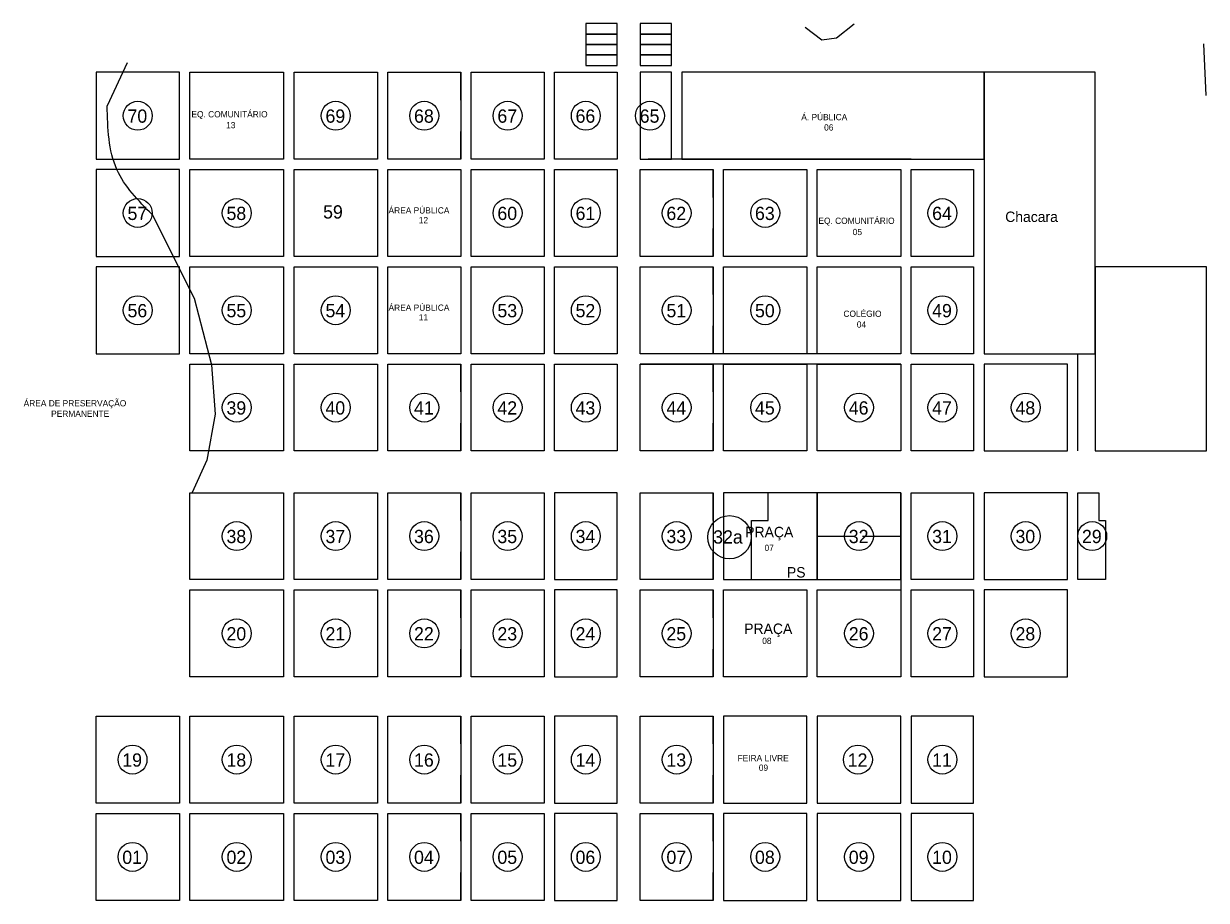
# Model space of a CAD drawing. Extents: x 1140139 to 1163904, y 18967063 to 18979615.
# Drawn here: x 1153310 to 1155013, y 18967063 to 18968325 of the extents above; entities that cross this region are included whole.
import ezdxf
from ezdxf.enums import TextEntityAlignment as Align

# ---------------------------------------------------------------- set-up
doc = ezdxf.new("R2010")
doc.units = 0
doc.header["$MEASUREMENT"] = 0
doc.layers.get('0').update_dxf_attribs({"linetype": 'CONTINUOUS'})
for name, color, linetype in [('LEVEL_2', 19, 'CONTINUOUS'), ('QUADRAS', 7, 'CONTINUOUS'), ('TEXT', 7, 'CONTINUOUS'), ('TEXT_QUADRA', 7, 'CONTINUOUS')]:
    doc.layers.add(name, color=color, linetype=linetype)
doc.styles.add('STYLE-CHAR_FAST_FONT_I_0', font='CHAR_FAST_FONT.shx', dxfattribs={"oblique": 15})

msp = doc.modelspace()

# ---------------------------------------------------------------- linework, layer by layer
for p, q in [((1154572.81, 18967849.855), (1154197.81, 18967849.855)), ((1154827.81, 18967709.855), (1154827.81, 18967849.855)), ((1154572.81, 18967834.855), (1154197.81, 18967834.855)), ((1154572.81, 18967649.855), (1154572.81, 18967399.855)), ((1154452.81, 18967587.355), (1154507.61, 18967587.355)), ((1154518.01, 18967587.355), (1154572.81, 18967587.355)), ((1154437.81, 18967509.855), (1154437.81, 18967399.855))]:
    msp.add_line(p, q)
for points in [[(1154164.496, 18968309.855), (1154164.496, 18968324.855), (1154119.496, 18968324.855), (1154119.496, 18968309.855)], [(1154242.81, 18968309.855), (1154242.81, 18968324.855), (1154197.81, 18968324.855), (1154197.81, 18968309.855)], [(1154164.496, 18968294.855), (1154164.496, 18968309.855), (1154119.496, 18968309.855), (1154119.496, 18968294.855)], [(1154242.81, 18968294.855), (1154242.81, 18968309.855), (1154197.81, 18968309.855), (1154197.81, 18968294.855)], [(1154164.496, 18968279.855), (1154164.496, 18968294.855), (1154119.496, 18968294.855), (1154119.496, 18968279.855)], [(1154242.81, 18968279.855), (1154242.81, 18968294.855), (1154197.81, 18968294.855), (1154197.81, 18968279.855)], [(1154164.496, 18968264.855), (1154164.496, 18968279.855), (1154119.496, 18968279.855), (1154119.496, 18968264.855)], [(1154242.81, 18968264.855), (1154242.81, 18968279.855), (1154197.81, 18968279.855), (1154197.81, 18968264.855)], [(1153549.496, 18968254.855), (1153684.496, 18968254.855), (1153684.496, 18968129.855), (1153549.496, 18968129.855)], [(1153834.496, 18968254.855), (1153939.496, 18968254.855), (1153939.496, 18968129.855), (1153834.496, 18968129.855)], [(1153939.496, 18968214.855), (1153939.496, 18968214.855), (1153939.496, 18968254.855), (1153939.496, 18968254.855)], [(1154074.496, 18968254.855), (1154164.496, 18968254.855), (1154164.496, 18968129.855), (1154074.496, 18968129.855)], [(1154197.81, 18968129.855), (1154242.81, 18968129.855), (1154242.81, 18968254.855), (1154197.81, 18968254.855)], [(1153939.496, 18968129.855), (1153939.496, 18968129.855), (1153939.496, 18968169.855), (1153939.496, 18968169.855)], [(1153549.496, 18968114.855), (1153684.496, 18968114.855), (1153684.496, 18967989.855), (1153549.496, 18967989.855)], [(1154197.81, 18968114.855), (1154302.81, 18968114.855), (1154302.81, 18967989.855), (1154197.81, 18967989.855)], [(1154302.81, 18968074.855), (1154302.81, 18968074.855), (1154302.81, 18968114.855), (1154302.81, 18968114.855)], [(1154302.81, 18967989.855), (1154302.81, 18967989.855), (1154302.81, 18968029.855), (1154302.81, 18968029.855)], [(1153549.496, 18967974.855), (1153684.496, 18967974.855), (1153684.496, 18967849.855), (1153549.496, 18967849.855)], [(1154197.81, 18967974.855), (1154302.81, 18967974.855), (1154302.81, 18967849.855), (1154197.81, 18967849.855)], [(1154302.81, 18967934.855), (1154302.81, 18967934.855), (1154302.81, 18967974.855), (1154302.81, 18967974.855)], [(1154302.81, 18967849.855), (1154302.81, 18967849.855), (1154302.81, 18967889.855), (1154302.81, 18967889.855)], [(1153549.496, 18967834.855), (1153684.496, 18967834.855), (1153684.496, 18967709.855), (1153549.496, 18967709.855)], [(1153834.496, 18967834.855), (1153939.496, 18967834.855), (1153939.496, 18967709.855), (1153834.496, 18967709.855)], [(1153939.496, 18967794.855), (1153939.496, 18967794.855), (1153939.496, 18967834.855), (1153939.496, 18967834.855)], [(1154197.81, 18967834.855), (1154302.81, 18967834.855), (1154302.81, 18967709.855), (1154197.81, 18967709.855)], [(1154302.81, 18967794.855), (1154302.81, 18967794.855), (1154302.81, 18967834.855), (1154302.81, 18967834.855)], [(1153939.496, 18967709.855), (1153939.496, 18967709.855), (1153939.496, 18967749.855), (1153939.496, 18967749.855)], [(1154302.81, 18967709.855), (1154302.81, 18967709.855), (1154302.81, 18967749.855), (1154302.81, 18967749.855)], [(1153549.496, 18967649.855), (1153684.496, 18967649.855), (1153684.496, 18967524.855), (1153549.496, 18967524.855)], [(1153834.496, 18967649.855), (1153939.496, 18967649.855), (1153939.496, 18967524.855), (1153834.496, 18967524.855)], [(1153939.496, 18967609.855), (1153939.496, 18967609.855), (1153939.496, 18967649.855), (1153939.496, 18967649.855)], [(1154197.81, 18967649.855), (1154302.81, 18967649.855), (1154302.81, 18967524.855), (1154197.81, 18967524.855)], [(1154302.81, 18967609.855), (1154302.81, 18967609.855), (1154302.81, 18967649.855), (1154302.81, 18967649.855)], [(1153939.496, 18967524.855), (1153939.496, 18967524.855), (1153939.496, 18967564.855), (1153939.496, 18967564.855)], [(1154302.81, 18967524.855), (1154302.81, 18967524.855), (1154302.81, 18967564.855), (1154302.81, 18967564.855)], [(1153549.496, 18967509.855), (1153684.496, 18967509.855), (1153684.496, 18967384.855), (1153549.496, 18967384.855)], [(1153834.496, 18967509.855), (1153939.496, 18967509.855), (1153939.496, 18967384.855), (1153834.496, 18967384.855)], [(1153939.496, 18967469.855), (1153939.496, 18967469.855), (1153939.496, 18967509.855), (1153939.496, 18967509.855)], [(1154197.81, 18967509.855), (1154302.81, 18967509.855), (1154302.81, 18967384.855), (1154197.81, 18967384.855)], [(1154302.81, 18967469.855), (1154302.81, 18967469.855), (1154302.81, 18967509.855), (1154302.81, 18967509.855)], [(1153939.496, 18967384.855), (1153939.496, 18967384.855), (1153939.496, 18967424.855), (1153939.496, 18967424.855)], [(1154302.81, 18967384.855), (1154302.81, 18967384.855), (1154302.81, 18967424.855), (1154302.81, 18967424.855)], [(1153414.496, 18967328.175), (1153534.496, 18967328.175), (1153534.496, 18967203.175), (1153414.496, 18967203.175)], [(1153549.496, 18967328.175), (1153684.496, 18967328.175), (1153684.496, 18967203.175), (1153549.496, 18967203.175)], [(1153699.496, 18967328.175), (1153819.496, 18967328.175), (1153819.496, 18967203.175), (1153699.496, 18967203.175)], [(1153834.496, 18967328.175), (1153939.496, 18967328.175), (1153939.496, 18967203.175), (1153834.496, 18967203.175)], [(1153939.496, 18967288.175), (1153939.496, 18967288.175), (1153939.496, 18967328.175), (1153939.496, 18967328.175)], [(1154197.81, 18967328.175), (1154302.81, 18967328.175), (1154302.81, 18967203.175), (1154197.81, 18967203.175)], [(1154302.81, 18967288.175), (1154302.81, 18967288.175), (1154302.81, 18967328.175), (1154302.81, 18967328.175)], [(1153939.496, 18967203.175), (1153939.496, 18967203.175), (1153939.496, 18967243.175), (1153939.496, 18967243.175)], [(1154302.81, 18967203.175), (1154302.81, 18967203.175), (1154302.81, 18967243.175), (1154302.81, 18967243.175)], [(1153414.496, 18967188.175), (1153534.496, 18967188.175), (1153534.496, 18967063.175), (1153414.496, 18967063.175)], [(1153549.496, 18967188.175), (1153684.496, 18967188.175), (1153684.496, 18967063.175), (1153549.496, 18967063.175)], [(1153699.496, 18967188.175), (1153819.496, 18967188.175), (1153819.496, 18967063.175), (1153699.496, 18967063.175)], [(1153834.496, 18967188.175), (1153939.496, 18967188.175), (1153939.496, 18967063.175), (1153834.496, 18967063.175)], [(1153939.496, 18967148.175), (1153939.496, 18967148.175), (1153939.496, 18967188.175), (1153939.496, 18967188.175)], [(1154197.81, 18967188.175), (1154302.81, 18967188.175), (1154302.81, 18967063.175), (1154197.81, 18967063.175)], [(1154302.81, 18967148.175), (1154302.81, 18967148.175), (1154302.81, 18967188.175), (1154302.81, 18967188.175)], [(1153939.496, 18967063.175), (1153939.496, 18967063.175), (1153939.496, 18967103.175), (1153939.496, 18967103.175)], [(1154302.81, 18967063.175), (1154302.81, 18967063.175), (1154302.81, 18967103.175), (1154302.81, 18967103.175)]]:
    msp.add_lwpolyline(points, close=True)
for points in [[(1154357.81, 18967524.855), (1154357.81, 18967609.855), (1154381.81, 18967609.855), (1154381.81, 18967649.855)], [(1154827.81, 18967649.855), (1154857.81, 18967649.855), (1154857.81, 18967609.855), (1154867.81, 18967609.855), (1154867.81, 18967524.855)]]:
    msp.add_lwpolyline(points)
for centre in [(1153886.996, 18968192.355), (1153616.996, 18968052.355), (1154250.31, 18968052.355), (1153616.996, 18967912.355), (1154250.31, 18967912.355), (1153616.996, 18967772.355), (1153886.996, 18967772.355), (1154250.31, 18967772.355), (1153616.996, 18967587.355), (1153886.996, 18967587.355), (1154250.31, 18967587.355), (1153616.996, 18967447.355), (1153886.996, 18967447.355), (1154250.31, 18967447.355), (1153466.996, 18967265.675), (1153616.996, 18967265.675), (1153759.496, 18967265.675), (1153886.996, 18967265.675), (1154250.31, 18967265.675), (1153466.996, 18967125.675), (1153616.996, 18967125.675), (1153759.496, 18967125.675), (1153886.996, 18967125.675), (1154250.31, 18967125.675)]:
    msp.add_circle(centre, 20.8)
at = {"layer": 'LEVEL_2', "color": 7, "linetype": 'Continuous'}
for p, q in [((1154505.789, 18968324.098), (1154480.308, 18968304.105)), ((1154459.254, 18968301.077), (1154435.158, 18968319.098)), ((1154480.308, 18968304.105), (1154459.254, 18968301.077)), ((1155012.326, 18968221.615), (1155009.324, 18968295.953)), ((1153459.463, 18968268.297), (1153430.556, 18968206.558)), ((1153495.297, 18968049.998), (1153555.65, 18967929.763)), ((1153555.65, 18967929.763), (1153580.707, 18967833.673)), ((1153580.707, 18967833.673), (1153585.748, 18967763.066)), ((1153585.748, 18967763.066), (1153573.816, 18967696.892)), ((1153573.816, 18967696.892), (1153553.07, 18967650.078))]:
    msp.add_line(p, q, dxfattribs=at)
msp.add_spline([(1153495.297, 18968049.998), (1153444.496, 18968114.855), (1153430.556, 18968206.558)], degree=3, dxfattribs=at)
at = {"layer": 'QUADRAS'}
msp.add_line((1154587.81, 18968129.855), (1154209.496, 18968129.855), dxfattribs=at)
for points in [[(1153414.499, 18968129.855), (1153534.496, 18968129.855), (1153534.496, 18968254.855), (1153414.499, 18968254.855), (1153414.499, 18968129.855)], [(1154074.496, 18967989.855), (1154074.496, 18968114.855), (1154164.496, 18968114.855), (1154164.496, 18967989.855), (1154074.496, 18967989.855)], [(1154197.81, 18967989.855), (1154197.81, 18968114.855), (1154302.81, 18968114.855), (1154302.81, 18967989.855), (1154197.81, 18967989.855)], [(1154587.81, 18967989.855), (1154587.81, 18968114.855), (1154677.81, 18968114.855), (1154677.81, 18967989.855), (1154587.81, 18967989.855)], [(1154074.496, 18967849.855), (1154074.496, 18967974.855), (1154164.496, 18967974.855), (1154164.496, 18967849.855), (1154074.496, 18967849.855)], [(1154197.81, 18967849.855), (1154197.81, 18967974.855), (1154302.81, 18967974.855), (1154302.81, 18967849.855), (1154197.81, 18967849.855)], [(1154587.81, 18967849.855), (1154587.81, 18967974.855), (1154677.81, 18967974.855), (1154677.81, 18967849.855), (1154587.81, 18967849.855)], [(1154074.496, 18967709.855), (1154074.496, 18967834.855), (1154164.496, 18967834.855), (1154164.496, 18967709.855), (1154074.496, 18967709.855)], [(1154197.81, 18967709.855), (1154197.81, 18967834.855), (1154302.81, 18967834.855), (1154302.81, 18967709.855), (1154197.81, 18967709.855)], [(1154587.81, 18967709.855), (1154587.81, 18967834.855), (1154677.81, 18967834.855), (1154677.81, 18967709.855), (1154587.81, 18967709.855)], [(1154692.81, 18967709.855), (1154812.81, 18967709.855), (1154812.81, 18967834.855), (1154692.81, 18967834.855), (1154692.81, 18967709.855)], [(1154164.496, 18967524.855), (1154164.496, 18967649.855), (1154074.496, 18967649.855), (1154074.496, 18967524.855), (1154164.496, 18967524.855)], [(1154197.81, 18967524.855), (1154197.81, 18967649.855), (1154302.81, 18967649.855), (1154302.81, 18967524.855), (1154197.81, 18967524.855)], [(1154317.81, 18967524.855), (1154452.81, 18967524.855), (1154452.81, 18967649.855), (1154317.81, 18967649.855), (1154317.81, 18967524.855)], [(1154452.81, 18967524.855), (1154572.81, 18967524.855), (1154572.81, 18967649.855), (1154452.81, 18967649.855), (1154452.81, 18967524.855)], [(1154587.81, 18967524.855), (1154587.81, 18967649.855), (1154677.81, 18967649.855), (1154677.81, 18967524.855), (1154587.81, 18967524.855)], [(1154692.81, 18967524.855), (1154812.81, 18967524.855), (1154812.81, 18967649.855), (1154692.81, 18967649.855), (1154692.81, 18967524.855)], [(1154827.81, 18967524.855), (1154827.81, 18967649.855), (1154857.81, 18967649.855)], [(1154867.81, 18967524.855), (1154827.81, 18967524.855)], [(1154164.496, 18967384.855), (1154164.496, 18967509.855), (1154074.496, 18967509.855), (1154074.496, 18967384.855), (1154164.496, 18967384.855)], [(1154197.81, 18967384.855), (1154197.81, 18967509.855), (1154302.81, 18967509.855), (1154302.81, 18967384.855), (1154197.81, 18967384.855)], [(1154317.81, 18967384.855), (1154317.81, 18967509.855), (1154437.81, 18967509.855), (1154437.81, 18967384.855), (1154317.81, 18967384.855)], [(1154452.81, 18967384.855), (1154452.81, 18967509.855), (1154572.81, 18967509.855), (1154572.81, 18967384.855), (1154452.81, 18967384.855)], [(1154587.81, 18967384.855), (1154587.81, 18967509.855), (1154677.81, 18967509.855), (1154677.81, 18967384.855), (1154587.81, 18967384.855)], [(1154692.81, 18967384.855), (1154812.81, 18967384.855), (1154812.81, 18967509.855), (1154692.81, 18967509.855), (1154692.81, 18967384.855)], [(1154164.496, 18967203.175), (1154164.496, 18967328.175), (1154074.496, 18967328.175), (1154074.496, 18967203.175), (1154164.496, 18967203.175)], [(1154197.81, 18967203.175), (1154197.81, 18967328.175), (1154302.81, 18967328.175), (1154302.81, 18967203.175), (1154197.81, 18967203.175)], [(1154317.81, 18967328.175), (1154317.81, 18967203.175), (1154437.81, 18967203.175), (1154437.81, 18967328.175), (1154317.81, 18967328.175)], [(1154452.81, 18967328.175), (1154452.81, 18967203.175), (1154572.81, 18967203.175), (1154572.81, 18967328.175), (1154452.81, 18967328.175)], [(1154587.81, 18967328.175), (1154587.81, 18967203.175), (1154677.81, 18967203.175), (1154677.81, 18967328.175), (1154587.81, 18967328.175)], [(1154164.496, 18967063.175), (1154164.496, 18967188.175), (1154074.496, 18967188.175), (1154074.496, 18967063.175), (1154164.496, 18967063.175)], [(1154197.81, 18967063.175), (1154197.81, 18967188.175), (1154302.81, 18967188.175), (1154302.81, 18967063.175), (1154197.81, 18967063.175)], [(1154317.81, 18967188.175), (1154317.81, 18967063.175), (1154437.81, 18967063.175), (1154437.81, 18967188.175), (1154317.81, 18967188.175)], [(1154317.81, 18967188.175), (1154317.81, 18967063.175), (1154437.81, 18967063.175), (1154437.81, 18967188.175), (1154317.81, 18967188.175)], [(1154452.81, 18967188.175), (1154452.81, 18967063.175), (1154572.81, 18967063.175), (1154572.81, 18967188.175), (1154452.81, 18967188.175)], [(1154587.81, 18967188.175), (1154587.81, 18967063.175), (1154677.81, 18967063.175), (1154677.81, 18967188.175), (1154587.81, 18967188.175)]]:
    msp.add_lwpolyline(points, dxfattribs=at)
for points in [[(1153549.496, 18968254.855), (1153684.496, 18968254.855), (1153684.496, 18968129.855), (1153549.496, 18968129.855)], [(1153699.496, 18968254.855), (1153819.496, 18968254.855), (1153819.496, 18968129.855), (1153699.496, 18968129.855)], [(1153834.496, 18968254.855), (1153939.496, 18968254.855), (1153939.496, 18968129.855), (1153834.496, 18968129.855)], [(1153954.496, 18968254.855), (1154059.496, 18968254.855), (1154059.496, 18968129.855), (1153954.496, 18968129.855)], [(1154257.81, 18968129.855), (1154692.81, 18968129.855), (1154692.81, 18968254.855), (1154257.81, 18968254.855)], [(1154692.81, 18967849.855), (1154852.81, 18967849.855), (1154852.81, 18968254.855), (1154692.81, 18968254.855)], [(1153414.499, 18967989.855), (1153534.496, 18967989.855), (1153534.496, 18968114.855), (1153414.499, 18968114.855)], [(1153549.496, 18968114.855), (1153684.496, 18968114.855), (1153684.496, 18967989.855), (1153549.496, 18967989.855)], [(1153699.496, 18968114.855), (1153819.496, 18968114.855), (1153819.496, 18967989.855), (1153699.496, 18967989.855)], [(1153834.496, 18968114.855), (1153939.496, 18968114.855), (1153939.496, 18967989.855), (1153834.496, 18967989.855)], [(1153954.496, 18968114.855), (1154059.496, 18968114.855), (1154059.496, 18967989.855), (1153954.496, 18967989.855)], [(1154317.81, 18968114.855), (1154437.81, 18968114.855), (1154437.81, 18967989.855), (1154317.81, 18967989.855)], [(1154452.81, 18968114.855), (1154572.81, 18968114.855), (1154572.81, 18967989.855), (1154452.81, 18967989.855)], [(1153414.499, 18967849.855), (1153534.496, 18967849.855), (1153534.496, 18967974.855), (1153414.499, 18967974.855)], [(1153549.496, 18967974.855), (1153684.496, 18967974.855), (1153684.496, 18967849.855), (1153549.496, 18967849.855)], [(1153699.496, 18967974.855), (1153819.496, 18967974.855), (1153819.496, 18967849.855), (1153699.496, 18967849.855)], [(1153834.496, 18967974.855), (1153939.496, 18967974.855), (1153939.496, 18967849.855), (1153834.496, 18967849.855)], [(1153954.496, 18967974.855), (1154059.496, 18967974.855), (1154059.496, 18967849.855), (1153954.496, 18967849.855)], [(1154317.81, 18967974.855), (1154437.81, 18967974.855), (1154437.81, 18967849.855), (1154317.81, 18967849.855)], [(1154452.81, 18967974.855), (1154572.81, 18967974.855), (1154572.81, 18967849.855), (1154452.81, 18967849.855)], [(1154852.81, 18967709.855), (1155012.81, 18967709.855), (1155012.81, 18967974.855), (1154852.81, 18967974.855)], [(1153549.496, 18967834.855), (1153684.496, 18967834.855), (1153684.496, 18967709.855), (1153549.496, 18967709.855)], [(1153699.496, 18967834.855), (1153819.496, 18967834.855), (1153819.496, 18967709.855), (1153699.496, 18967709.855)], [(1153834.496, 18967834.855), (1153939.496, 18967834.855), (1153939.496, 18967709.855), (1153834.496, 18967709.855)], [(1153954.496, 18967834.855), (1154059.496, 18967834.855), (1154059.496, 18967709.855), (1153954.496, 18967709.855)], [(1154317.81, 18967834.855), (1154437.81, 18967834.855), (1154437.81, 18967709.855), (1154317.81, 18967709.855)], [(1154452.81, 18967834.855), (1154572.81, 18967834.855), (1154572.81, 18967709.855), (1154452.81, 18967709.855)], [(1153549.496, 18967649.855), (1153684.496, 18967649.855), (1153684.496, 18967524.855), (1153549.496, 18967524.855)], [(1153699.496, 18967649.855), (1153819.496, 18967649.855), (1153819.496, 18967524.855), (1153699.496, 18967524.855)], [(1153834.496, 18967649.855), (1153939.496, 18967649.855), (1153939.496, 18967524.855), (1153834.496, 18967524.855)], [(1153954.496, 18967649.855), (1154059.496, 18967649.855), (1154059.496, 18967524.855), (1153954.496, 18967524.855)], [(1153549.496, 18967509.855), (1153684.496, 18967509.855), (1153684.496, 18967384.855), (1153549.496, 18967384.855)], [(1153699.496, 18967509.855), (1153819.496, 18967509.855), (1153819.496, 18967384.855), (1153699.496, 18967384.855)], [(1153834.496, 18967509.855), (1153939.496, 18967509.855), (1153939.496, 18967384.855), (1153834.496, 18967384.855)], [(1153954.496, 18967509.855), (1154059.496, 18967509.855), (1154059.496, 18967384.855), (1153954.496, 18967384.855)], [(1153414.496, 18967328.175), (1153534.496, 18967328.175), (1153534.496, 18967203.175), (1153414.496, 18967203.175)], [(1153549.496, 18967328.175), (1153684.496, 18967328.175), (1153684.496, 18967203.175), (1153549.496, 18967203.175)], [(1153699.496, 18967328.175), (1153819.496, 18967328.175), (1153819.496, 18967203.175), (1153699.496, 18967203.175)], [(1153834.496, 18967328.175), (1153939.496, 18967328.175), (1153939.496, 18967203.175), (1153834.496, 18967203.175)], [(1153954.496, 18967328.175), (1154059.496, 18967328.175), (1154059.496, 18967203.175), (1153954.496, 18967203.175)], [(1153414.496, 18967188.175), (1153534.496, 18967188.175), (1153534.496, 18967063.175), (1153414.496, 18967063.175)], [(1153549.496, 18967188.175), (1153684.496, 18967188.175), (1153684.496, 18967063.175), (1153549.496, 18967063.175)], [(1153699.496, 18967188.175), (1153819.496, 18967188.175), (1153819.496, 18967063.175), (1153699.496, 18967063.175)], [(1153834.496, 18967188.175), (1153939.496, 18967188.175), (1153939.496, 18967063.175), (1153834.496, 18967063.175)], [(1153954.496, 18967188.175), (1154059.496, 18967188.175), (1154059.496, 18967063.175), (1153954.496, 18967063.175)]]:
    msp.add_lwpolyline(points, close=True, dxfattribs=at)
at = {"layer": 'TEXT_QUADRA'}
for centre, radius in [((1153474.496, 18968192.355), 20.8), ((1153759.496, 18968192.355), 20.8), ((1154006.996, 18968192.355), 20.8), ((1154119.496, 18968192.355), 20.8), ((1154211.872, 18968192.355), 20.8), ((1153474.496, 18968052.355), 20.8), ((1154006.996, 18968052.355), 20.8), ((1154119.496, 18968052.355), 20.8), ((1154377.81, 18968052.355), 20.8), ((1154632.81, 18968052.355), 20.8), ((1153474.496, 18967912.355), 20.8), ((1153759.496, 18967912.355), 20.8), ((1154006.996, 18967912.355), 20.8), ((1154119.496, 18967912.355), 20.8), ((1154377.81, 18967912.355), 20.8), ((1154632.81, 18967912.355), 20.8), ((1153759.496, 18967772.355), 20.8), ((1154006.996, 18967772.355), 20.8), ((1154119.496, 18967772.355), 20.8), ((1154377.81, 18967772.355), 20.8), ((1154512.81, 18967772.355), 20.8), ((1154632.81, 18967772.355), 20.8), ((1154752.81, 18967772.355), 20.8), ((1153759.496, 18967587.355), 20.8), ((1154006.996, 18967587.355), 20.8), ((1154119.496, 18967587.355), 20.8), ((1154326.317, 18967585.729), 31.2), ((1154512.81, 18967587.355), 20.8), ((1154632.81, 18967587.355), 20.8), ((1154752.81, 18967587.355), 20.8), ((1154848.498, 18967587.355), 20.8), ((1153759.496, 18967447.355), 20.8), ((1154006.996, 18967447.355), 20.8), ((1154119.496, 18967447.355), 20.8), ((1154512.81, 18967447.355), 20.8), ((1154632.81, 18967447.355), 20.8), ((1154752.81, 18967447.355), 20.8), ((1154006.996, 18967265.675), 20.8), ((1154119.496, 18967265.675), 20.8), ((1154511.29, 18967265.675), 20.8), ((1154632.81, 18967265.675), 20.8), ((1154006.996, 18967125.675), 20.8), ((1154119.496, 18967125.675), 20.8), ((1154377.81, 18967125.675), 20.8), ((1154512.81, 18967125.675), 20.8), ((1154632.81, 18967125.675), 20.8)]:
    msp.add_circle(centre, radius, dxfattribs=at)

# ---------------------------------------------------------------- texts
at = {"layer": 'TEXT', "linetype": 'Continuous', "style": 'STYLE-CHAR_FAST_FONT_I_0'}
for s, height, p in [('EQ. COMUNITÁRIO', 9, (1153551.799, 18968187.276)), ('Á. PÚBLICA', 9, (1154429.711, 18968183.183)), ('13', 9, (1153601.693, 18968171.655)), ('06', 9, (1154462.56, 18968168.317)), ('ÁREA PÚBLICA', 9, (1153835.553, 18968048.951)), ('Chacara', 15, (1154723.295, 18968034.942)), ('12', 9, (1153879.133, 18968034.984)), ('EQ. COMUNITÁRIO', 9, (1154454.364, 18968034.039)), ('05', 9, (1154503.725, 18968017.839)), ('ÁREA PÚBLICA', 9, (1153835.553, 18967908.951)), ('COLÉGIO', 9, (1154490.395, 18967900.233)), ('11', 9, (1153879.133, 18967894.984)), ('04', 9, (1154509.597, 18967884.699)), ('ÁREA DE PRESERVAÇÃO ', 9, (1153310.253, 18967771.382)), ('PERMANENTE', 9, (1153349.841, 18967756.285)), ('PRAÇA', 15, (1154349.07, 18967581.219)), ('07', 9, (1154376.802, 18967563.226)), ('PS', 15, (1154409.059, 18967523.277)), ('PRAÇA', 15, (1154347.622, 18967442.067)), ('08', 9, (1154373.509, 18967429.396)), ('FEIRA LIVRE', 9, (1154338.015, 18967260.615)), ('09', 9, (1154368.54, 18967246.879))]:
    msp.add_text(s, height=height, dxfattribs=at).set_placement(p, align=Align.BOTTOM_LEFT)
at = {"layer": 'TEXT_QUADRA', "linetype": 'Continuous', "style": 'STYLE-CHAR_FAST_FONT_I_0'}
for s, p in [('70', (1153459.76, 18968176.562)), ('69', (1153744.76, 18968176.562)), ('68', (1153872.26, 18968176.562)), ('67', (1153992.26, 18968176.562)), ('66', (1154104.76, 18968176.562)), ('65', (1154197.137, 18968176.562)), ('57', (1153459.76, 18968036.562)), ('58', (1153602.26, 18968036.562)), ('59', (1153741.342, 18968038.662)), ('60', (1153992.26, 18968036.562)), ('61', (1154104.76, 18968036.562)), ('62', (1154235.575, 18968036.562)), ('63', (1154363.075, 18968036.562)), ('64', (1154618.075, 18968036.562)), ('56', (1153459.76, 18967896.562)), ('55', (1153602.26, 18967896.562)), ('54', (1153744.76, 18967896.562)), ('53', (1153992.26, 18967896.562)), ('52', (1154104.76, 18967896.562)), ('51', (1154235.575, 18967896.562)), ('50', (1154363.075, 18967896.562)), ('49', (1154618.075, 18967896.562)), ('39', (1153602.26, 18967756.562)), ('40', (1153744.76, 18967756.562)), ('41', (1153872.26, 18967756.562)), ('42', (1153992.26, 18967756.562)), ('43', (1154104.76, 18967756.562)), ('44', (1154235.575, 18967756.562)), ('45', (1154363.075, 18967756.562)), ('46', (1154498.075, 18967756.562)), ('47', (1154618.075, 18967756.562)), ('48', (1154738.075, 18967756.562)), ('38', (1153602.26, 18967571.562)), ('37', (1153744.76, 18967571.562)), ('36', (1153872.26, 18967571.562)), ('35', (1153992.26, 18967571.562)), ('34', (1154104.76, 18967571.562)), ('33', (1154235.575, 18967571.562)), ('32a', (1154302.883, 18967570.879)), ('32', (1154498.075, 18967571.562)), ('31', (1154618.075, 18967571.562)), ('30', (1154738.075, 18967571.562)), ('29', (1154833.763, 18967571.562)), ('20', (1153602.26, 18967431.562)), ('21', (1153744.76, 18967431.562)), ('22', (1153872.26, 18967431.562)), ('23', (1153992.26, 18967431.562)), ('24', (1154104.76, 18967431.562)), ('25', (1154235.575, 18967431.562)), ('26', (1154498.075, 18967431.562)), ('27', (1154618.075, 18967431.562)), ('28', (1154738.075, 18967431.562)), ('19', (1153452.26, 18967249.881)), ('18', (1153602.26, 18967249.881)), ('17', (1153744.76, 18967249.881)), ('16', (1153872.26, 18967249.881)), ('15', (1153992.26, 18967249.881)), ('14', (1154104.76, 18967249.881)), ('13', (1154235.575, 18967249.881)), ('12', (1154496.555, 18967249.881)), ('11', (1154618.075, 18967249.881)), ('01', (1153452.26, 18967109.881)), ('02', (1153602.26, 18967109.881)), ('03', (1153744.76, 18967109.881)), ('04', (1153872.26, 18967109.881)), ('05', (1153992.26, 18967109.881)), ('06', (1154104.76, 18967109.881)), ('07', (1154235.575, 18967109.881)), ('08', (1154363.075, 18967109.881)), ('09', (1154498.075, 18967109.881)), ('10', (1154618.075, 18967109.881))]:
    msp.add_text(s, height=19.08, dxfattribs=at).set_placement(p, align=Align.BOTTOM_LEFT)

doc.saveas('drawing.dxf')
